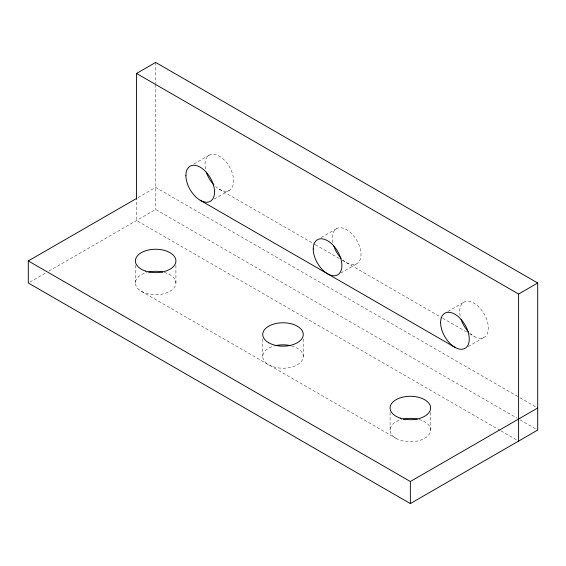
<?xml version="1.0" encoding="UTF-8"?>
<svg xmlns="http://www.w3.org/2000/svg" width="566" height="566" viewBox="0 0 566 566"><rect width="100%" height="100%" fill="white"/><g stroke="black" fill="none" stroke-linecap="round" stroke-linejoin="round"><path stroke-width="0.42" stroke-dasharray="2.83 2.12" d="M193.912 163.991L209.194 155.169M138.111 197.548L155.65 187.417L519.326 397.382M29.821 282.123L45.832 272.876M48.881 271.121L155.65 209.477L517.027 418.118M214.174 199.083L229.456 190.261M321.262 237.515L336.544 228.692M340.76 273.045L356.806 263.784M447.848 311.477L463.894 302.216M468.11 346.576L484.156 337.308M219.325 189.256L314.937 244.455M315.411 244.731L341.34 259.702M342.097 260.141L441.996 317.816M442.669 318.198L468.69 333.225M469.433 333.657L474.025 336.303M520.09 397.827L537.7 407.994M520.09 419.887L537.7 430.054M500.224 430.471L136.548 220.507L136.548 200.251M500.988 430.91L518.597 441.077M141.323 291.271L396.023 438.325M430.613 412.402L430.613 430.054M390.087 412.402L390.087 430.054M303.263 338.878L303.263 356.523M262.737 338.878L262.737 356.523M175.913 265.355L175.913 283M155.65 62.423L155.65 83.556M155.65 84.44L155.65 209.477M135.387 265.355L135.387 283M164.218 272.402A20.263 11.695 0 0 1 171.54 290.259A20.263 11.695 0 0 1 139.76 290.259A20.263 11.695 0 0 1 147.082 272.402M291.568 345.925A20.263 11.695 0 0 1 298.89 363.782A20.263 11.695 0 0 1 267.11 363.782A20.263 11.695 0 0 1 274.432 345.925M418.918 419.448A20.263 11.695 0 0 1 426.24 437.306A20.263 11.695 0 0 1 394.46 437.306A20.263 11.695 0 0 1 401.782 419.448M205.486 169.008A20.263 11.695 60 0 1 218.08 155.508A20.263 11.695 60 0 1 233.595 182.394A20.263 11.695 60 0 1 215.618 186.554M332.836 242.531A20.263 11.695 60 0 1 345.43 229.039A20.263 11.695 60 0 1 360.945 255.917A20.263 11.695 60 0 1 342.968 260.077M460.186 316.054A20.263 11.695 60 0 1 472.78 302.562A20.263 11.695 60 0 1 488.295 329.447A20.263 11.695 60 0 1 470.318 333.6"/><path stroke-width="0.85" d="M136.548 199.374L136.548 73.453L155.65 62.423L537.7 283L537.7 430.054L410.35 503.577L28.3 283L28.3 260.94L136.583 198.425M136.548 73.453L518.597 294.03L537.7 283M28.3 260.94L410.35 481.517L537.7 407.994M200.222 200.286L454.923 347.333M518.597 294.03L518.597 441.077M410.35 481.517L410.35 503.577M148.724 272.005A20.263 11.695 0 0 1 162.576 272.005M276.074 345.536A20.263 11.695 0 0 1 289.926 345.536M403.424 419.059A20.263 11.695 0 0 1 417.276 419.059M213.842 184.834A20.263 11.695 60 0 1 206.342 172.213M341.192 258.358A20.263 11.695 60 0 1 333.692 245.736M468.542 331.881A20.263 11.695 60 0 1 461.042 319.259M145.519 271.072A20.263 11.695 0 0 0 175.913 260.94A20.263 11.695 0 0 0 145.519 250.816A20.263 11.695 0 0 0 145.519 271.072M268.673 342.741A20.263 11.695 0 0 0 302.569 337.499A20.263 11.695 0 0 0 277.757 323.172A20.263 11.695 0 0 0 268.673 342.741M400.219 418.125A20.263 11.695 0 0 0 430.613 407.994A20.263 11.695 0 0 0 400.219 397.863A20.263 11.695 0 0 0 400.219 418.125M185.896 175.467A20.263 11.695 60 0 0 207.382 202.204A20.263 11.695 60 0 0 207.382 173.55A20.263 11.695 60 0 0 185.896 175.467M313.246 248.998A20.263 11.695 60 0 0 334.732 275.727A20.263 11.695 60 0 0 334.732 247.073A20.263 11.695 60 0 0 313.246 248.998M440.596 322.521A20.263 11.695 60 0 0 462.082 349.257A20.263 11.695 60 0 0 462.082 320.597A20.263 11.695 60 0 0 440.596 322.521"/></g></svg>
